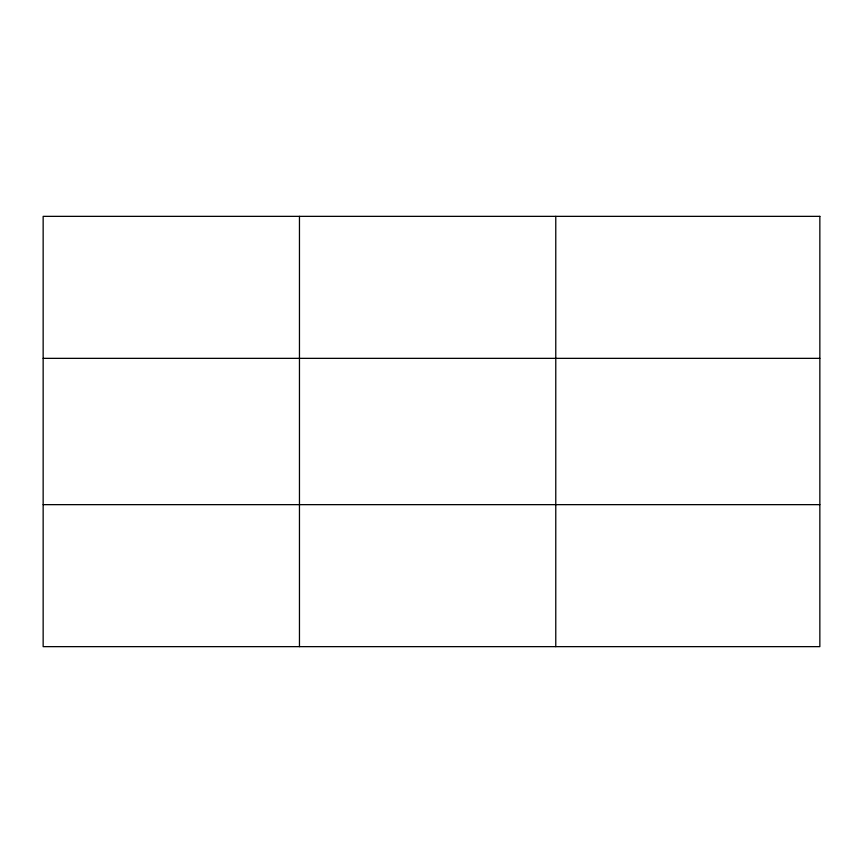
<?xml version="1.0" encoding="UTF-8"?>
<svg xmlns="http://www.w3.org/2000/svg" width="863" height="863" viewBox="0 0 863 863"><rect width="100%" height="100%" fill="white"/><g stroke="black" fill="none" stroke-linecap="round" stroke-linejoin="round"><path stroke-width="1.29" d="M299.461 216.354L299.461 646.646M555.772 216.354L555.772 646.646M43.15 358.35L819.85 358.35M43.15 504.65L819.85 504.65M819.85 216.354L819.85 646.646L43.15 646.646L43.15 216.354L819.85 216.354"/></g></svg>
